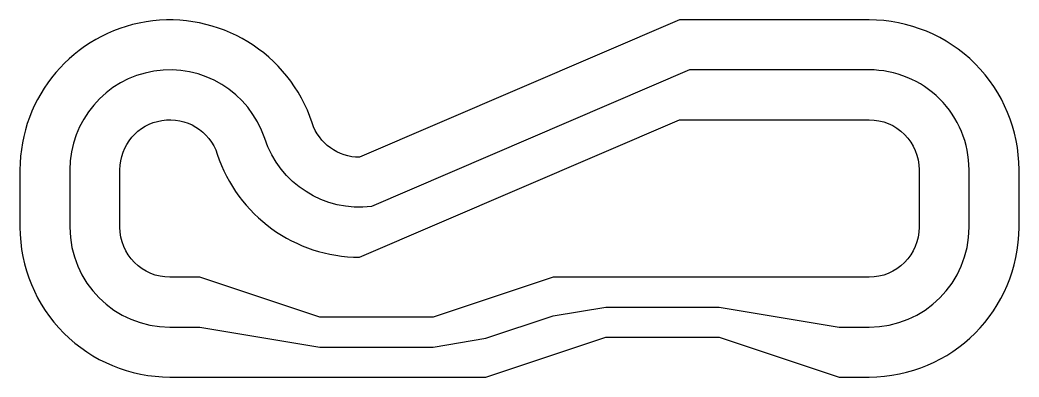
# Model space of a CAD drawing. Header units: metres. Extents: x 0 to 10, y 0 to 3.6.
import ezdxf

# ---------------------------------------------------------------- set-up
doc = ezdxf.new("R2010")
doc.units = ezdxf.units.M
doc.layers.get('0').update_dxf_attribs({"linetype": 'CONTINUOUS'})

msp = doc.modelspace()

# ---------------------------------------------------------------- linework, layer by layer
for points in [[(2.925, 2.544, 0.853009), (0, 2.074), (0, 1.5, 0.414214), (1.5, 0), (4.664, 0), (5.864, 0.4), (7, 0.4), (8.2, 0), (8.5, 0, 0.414152), (10, 1.5), (10, 2.076, 0.414391), (8.499, 3.576), (6.6, 3.576), (3.4, 2.2, -0.323981)], [(0.5, 1.5, 0.414213), (1.5, 0.5), (1.801, 0.5), (3.001, 0.3), (4.136, 0.3), (4.664, 0.388), (5.336, 0.612), (5.864, 0.7), (7, 0.7), (8.2, 0.5), (8.5, 0.5, 0.414138), (9.5, 1.5), (9.5, 2.076, 0.41443), (8.499, 3.076), (6.703, 3.076), (3.52, 1.707, -0.357436), (2.45, 2.388, 0.853098), (0.5, 2.074)], [(1, 1.5), (1, 2.076, -0.852613), (1.975, 2.232, 0.32398), (3.4, 1.2), (6.6, 2.576), (8.5, 2.576, -0.414214), (9, 2.076), (9, 1.5, -0.414214), (8.5, 1), (5.336, 1), (4.136, 0.6), (3.001, 0.6), (1.801, 1), (1.5, 1, -0.414214)]]:
    msp.add_lwpolyline(points, format="xyb", close=True)

doc.saveas('drawing.dxf')
